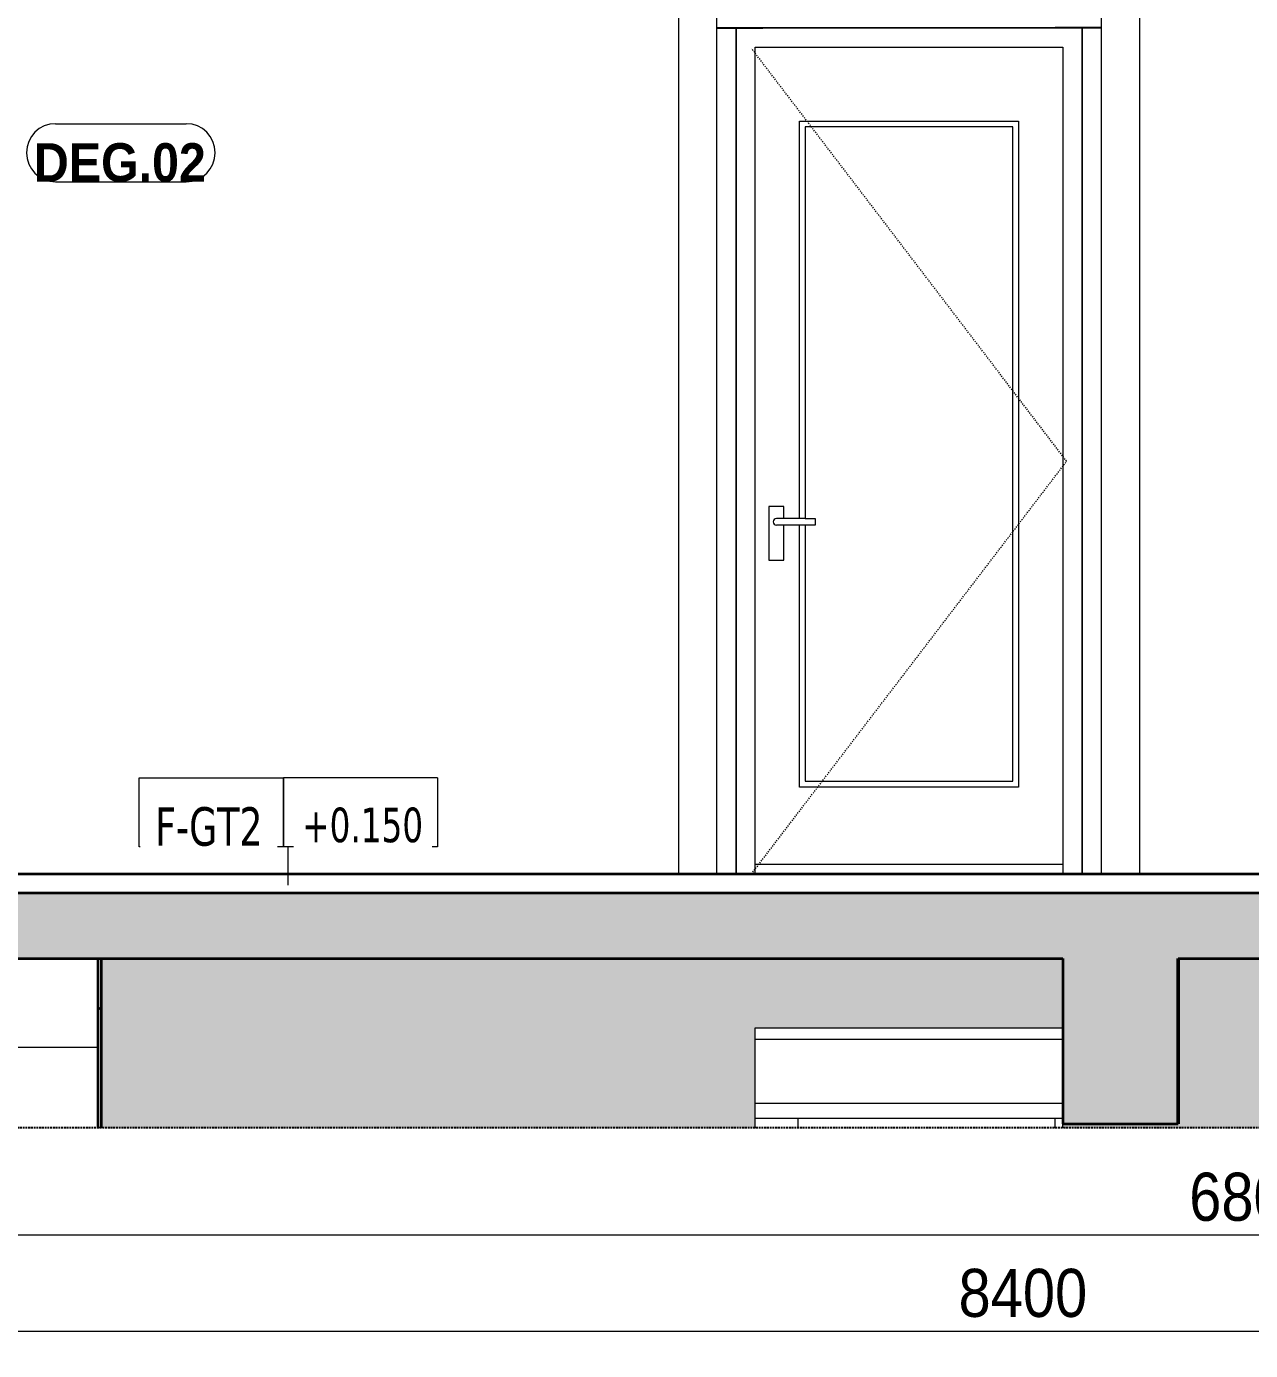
# Model space of a CAD drawing. Header units: millimetres. Extents: x 32270 to 221883, y 3811 to 78637.
# Drawn here: x 47807 to 50991, y 4361 to 7804 of the extents above; entities that cross this region are included whole.
import ezdxf

# ---------------------------------------------------------------- set-up
doc = ezdxf.new("R2010")
doc.units = ezdxf.units.MM
for name, pattern in [('Centre', [31.75, 6.35, -4.7625, 15.875, -4.7625]), ('Dash', [6, 3, -3]), ('Hidden', [7.14375, 4.7625, -2.38125]), ('IMPORT-CENTER _2_', [40.64, 25.4, -5.08, 5.08, -5.08])]:
    doc.linetypes.add(name, pattern=pattern)
for name, color, linetype, lineweight in [('0-4', 90, 'Continuous', 5), ('A-ANNO-DIMS', 211, 'Continuous', 9), ('A-ANNO-DIMS-50', 211, 'Continuous', 9), ('A-CLNG-1', 7, 'Continuous', 35), ('A-CLNG-2', 250, 'Continuous', 18), ('A-CLNG-PATT-1', 250, 'Continuous', 18), ('A-CLNG-PATT-2', 71, 'Continuous', 25), ('A-DETL-GENF', 92, 'Continuous', 18), ('A-DETL-GENF-3', 92, 'Hidden', 25), ('A-DETL-GENF-4', 9, 'Continuous', 18), ('A-DETL-GENF-HDLN-1', 250, 'Dash', 18), ('A-DETL-MEDM', 33, 'Continuous', 35), ('A-DOOR-3', 250, 'Continuous', 18), ('A-DOOR-4', 10, 'Continuous', 25), ('A-DOOR-IDEN', 31, 'Continuous', 9), ('A-FLOR-FNSH-1', 7, 'Continuous', 35), ('A-FLOR-IDEN', 11, 'Continuous', 9), ('A-FLOR-LEVL-2', 51, 'Centre', 9), ('A-WALL-3', 250, 'Continuous', 18), ('G-IMPT', 8, 'Continuous', 18), ('G-IMPT-2', 8, 'IMPORT-CENTER _2_', 18), ('M-EQPM', 50, 'Continuous', 18), ('M-EQPM-1', 50, 'Continuous', 25), ('M-EQPM-2', 250, 'Continuous', 18), ('S-BEAM-1', 250, 'Continuous', 18), ('S-BEAM-2', 90, 'Continuous', 50), ('S-COLS-9', 250, 'Continuous', 18)]:
    doc.layers.add(name, color=color, linetype=linetype, lineweight=lineweight)
doc.styles.add('Arial_B_1', font='arialbd.ttf', dxfattribs={"width": 0.9, "height": 100})
doc.styles.add('Tahoma', font='tahoma.ttf', dxfattribs={"width": 0.8, "height": 100})
doc.styles.add('Tahoma_1', font='tahoma.ttf', dxfattribs={"width": 0.8, "height": 90})
doc.styles.add('UTM Avo', font='', dxfattribs={"width": 0.9, "height": 125})
doc.styles.get('UTM Avo').set_extended_font_data('UTM Avo')
doc.dimstyles.new('1_Dim_chi_tiet_2_5', dxfattribs={"dimscale": 304.8, "dimtxt": 124.912619, "dimasz": 0.19685, "dimexe": 0.164042, "dimexo": 0.0625, "dimgap": 0.016404, "dimtad": 1, "dimdec": 0, "dimrnd": 5, "dimzin": 0, "dimdsep": 46, "dimtxsty": 'UTM Avo', "dimblk1": 'OBLIQUE', "dimblk2": 'OBLIQUE', "dimsah": 1, "dimcen": 0.09, "dimdle": 0.164042, "dimazin": 0, "dimtfac": 1, "dimtdec": 4, "dimtix": 1, "dimtmove": 0, "dimatfit": 3, "dimfxl": 0.328084, "dimfxlon": 1, "dimtvp": 1, "dimtolj": 1, "dimtzin": 0, "dimarcsym": 2})

# ---------------------------------------------------------------- blocks, each defined once
blk = doc.blocks.new('NCV_TKTC_KET CAU_rvt-2-TKCS_CĂN HỘ LOẠI 3A - MẶT CẮT 1')
at = {"layer": 'S-BEAM-1'}
blk.add_line((35052.6, 5150), (35442.4, 5150), dxfattribs=at)
at = {"layer": 'S-BEAM-2'}
blk.add_line((38252.6, 4950), (38252.6, 5380), dxfattribs=at)
blk = doc.blocks.new('DOOR_CW_01 CANH MO-PANEL KINH - DIG_02-800x2200-CỬA NHÔM KÍNH-400864-TKCS_CĂN HỘ LOẠI 3A - MẶT CẮT 1')
at = {"layer": 'A-DOOR-4'}
blk.add_line((38052.564287, 7800), (37932.564287, 7800), dxfattribs=at)
blk = doc.blocks.new('DOOR_CW_01 CANH MO-PANEL KINH - DIW_01-900x2200-CỬA GỖ VÂN LAMINATE-553393-TKCS_CĂN HỘ LOẠI 3A - MẶT CẮT 1')
at = {"layer": 'A-DOOR-4'}
blk.add_line((37052.564287, 7800), (37172.564287, 7800), dxfattribs=at)
blk = doc.blocks.new('DOOR_CW_01 CANH MO-PANEL KINH - DIG_01-900x2200-CỬA NHÔM KÍNH-901215-TKCS_CĂN HỘ LOẠI 3A - MẶT CẮT 1')
at = {"layer": 'A-DETL-GENF-HDLN-1'}
for p, q in [((37962.6, 6673.5), (37142.6, 7747)), ((37142.6, 5600), (37962.6, 6673.5))]:
    blk.add_line(p, q, dxfattribs=at)
at = {"layer": 'A-DOOR-3'}
for p, q in [((38002.6, 7800), (37102.6, 7800)), ((37102.6, 7800), (37102.6, 5600)), ((38002.6, 5600), (38002.6, 7800)), ((37152.6, 5600), (37152.6, 7750)), ((37152.6, 7750), (37952.6, 7750)), ((37952.6, 7750), (37952.6, 5600)), ((37267.6, 6524.5), (37267.6, 7558)), ((37267.6, 7558), (37837.6, 7558)), ((37822.6, 7543), (37282.6, 7543)), ((37282.6, 7543), (37282.6, 6524.5)), ((37822.6, 5841), (37822.6, 7543)), ((37837.6, 7558), (37837.6, 5826)), ((37227.3, 6556), (37187.8, 6556)), ((37187.8, 6556), (37187.8, 6416)), ((37227.3, 6524.5), (37227.3, 6556)), ((37282.6, 6524.5), (37207.6, 6524.5)), ((37282.6, 6507.5), (37207.6, 6507.5)), ((37227.3, 6416), (37227.3, 6507.5)), ((37267.6, 5826), (37267.6, 6507.5)), ((37282.6, 6524.5), (37308.4, 6524.5)), ((37282.6, 6507.5), (37282.6, 5841)), ((37308.4, 6507.5), (37282.6, 6507.5)), ((37308.4, 6524.5), (37308.4, 6507.5)), ((37187.8, 6416), (37227.3, 6416)), ((37837.6, 5826), (37267.6, 5826)), ((37282.6, 5841), (37822.6, 5841)), ((37152.6, 5626), (37952.6, 5626))]:
    blk.add_line(p, q, dxfattribs=at)
for start, end in [(90, 180), (180, 270)]:
    blk.add_arc((37207.6, 6516), 8.5, start, end, dxfattribs=at)
blk = doc.blocks.new('NCV_TKTC_TANG 2_rvt-2-TKCS_CĂN HỘ LOẠI 3A - MẶT CẮT 1')
at = {"layer": 'A-FLOR-FNSH-1'}
blk.add_line((41852.6, 5600), (35052.6, 5600), dxfattribs=at)
at = {"layer": 'A-WALL-3'}
for p, q in [((37052.6, 5600), (37052.6, 8100)), ((38052.6, 8100), (38052.6, 5600)), ((37102.6, 5700), (37102.6, 7800)), ((37102.6, 7800), (38002.6, 7800)), ((38002.6, 7800), (38002.6, 5700)), ((37102.6, 5600), (37102.6, 5700)), ((38002.6, 5700), (38002.6, 5600))]:
    blk.add_line(p, q, dxfattribs=at)
at = {"layer": 'S-COLS-9'}
for p, q in [((36952.6, 8100), (36952.6, 5600)), ((37052.6, 5600), (37052.6, 8100)), ((38052.6, 8100), (38052.6, 5600)), ((38152.6, 5600), (38152.6, 8100))]:
    blk.add_line(p, q, dxfattribs=at)
at = {"layer": 'A-DOOR-3'}
for name in ['DOOR_CW_01 CANH MO-PANEL KINH - DIW_01-900x2200-CỬA GỖ VÂN LAMINATE-553393-TKCS_CĂN HỘ LOẠI 3A - MẶT CẮT 1', 'DOOR_CW_01 CANH MO-PANEL KINH - DIG_01-900x2200-CỬA NHÔM KÍNH-901215-TKCS_CĂN HỘ LOẠI 3A - MẶT CẮT 1', 'DOOR_CW_01 CANH MO-PANEL KINH - DIG_02-800x2200-CỬA NHÔM KÍNH-400864-TKCS_CĂN HỘ LOẠI 3A - MẶT CẮT 1']:
    blk.add_blockref(name, (0, 0), dxfattribs=at)
blk = doc.blocks.new('CL_01-VÁCH DỰNG THẠCH CAO CĂN HỘ LOẠI 1-5A - CL_01-VÁCH DỰNG THẠCH CAO CĂN HỘ LOẠI 1A-5-814590-TKCS_CĂN HỘ LOẠI 3A - MẶT CẮT 1')
at = {"layer": 'A-CLNG-PATT-1'}
h = blk.add_hatch(dxfattribs=at)
h.set_pattern_fill('FP_5', color=256, style=0, pattern_type=2)
h.set_pattern_definition([(0, (37692.33, 15875), (406.4, 101.6), [16.764, -288.036, 16.764, -288.036, -1625.6]), (0, (37692.33, 15875), (406.4, 101.6), [-609.6, 16.764, -592.836, 16.764, -288.036, -711.2]), (0, (37692.33, 15875), (406.4, 101.6), [-1524, 16.764, -186.436, 16.764, -491.236]), (120, (37844.73, 15925.8), (-291.1882, 301.1527), [16.764, -288.036, 16.764, -288.036, -1625.6]), (120, (37844.73, 15925.8), (-291.1882, 301.1527), [-609.6, 16.764, -592.836, 16.764, -288.036, -711.2]), (120, (37844.73, 15925.8), (-291.1882, 301.1527), [-1524, 16.764, -186.436, 16.764, -491.236]), (240, (37895.53, 16129), (-115.2118, -402.7527), [16.764, -288.036, 16.764, -288.036, -1625.6]), (240, (37895.53, 16129), (-115.2118, -402.7527), [-609.6, 16.764, -592.836, 16.764, -288.036, -711.2]), (240, (37895.53, 16129), (-115.2118, -402.7527), [-1524, 16.764, -186.436, 16.764, -491.236])])
h.paths.add_polyline_path([(35452.4, 4940), (35452.4, 5380), (35442.4, 5380), (35442.4, 4940), (35445.4, 4940)])
h.paths.add_polyline_path([(41052.6, 4940), (41062.6, 4940), (41062.6, 5380), (41052.6, 5380)])
at = {"layer": 'A-CLNG-PATT-2'}
h = blk.add_hatch(dxfattribs=at)
h.set_pattern_fill('FP_6', color=256, style=0, pattern_type=2)
h.set_pattern_definition([(0, (37692.334, 15875), (203.2, 50.8), [16.764, -135.636, 16.764, -135.636, -812.8]), (0, (37692.334, 15875), (203.2, 50.8), [-304.8, 16.764, -288.036, 16.764, -135.636, -355.6]), (0, (37692.334, 15875), (203.2, 50.8), [-762, 16.764, -84.836, 16.764, -237.236]), (120, (37768.534, 15900.4), (-145.5941, 150.57636), [16.764, -135.636, 16.764, -135.636, -812.8]), (120, (37768.534, 15900.4), (-145.5941, 150.57636), [-304.8, 16.764, -288.036, 16.764, -135.636, -355.6]), (120, (37768.534, 15900.4), (-145.5941, 150.57636), [-762, 16.764, -84.836, 16.764, -237.236]), (240, (37793.934, 16002), (-57.6059, -201.37636), [16.764, -135.636, 16.764, -135.636, -812.8]), (240, (37793.934, 16002), (-57.6059, -201.37636), [-304.8, 16.764, -288.036, 16.764, -135.636, -355.6]), (240, (37793.934, 16002), (-57.6059, -201.37636), [-762, 16.764, -84.836, 16.764, -237.236])])
h.paths.add_polyline_path([(35452.4, 4940), (37152.2, 4940), (37152.2, 5200), (37952.2, 5200), (37952.6, 4940), (41052.6, 4940), (41052.6, 5380), (38252.6, 5380), (38252.6, 4950), (37952.6, 4950), (37952.2, 5380), (35452.4, 5380), (35452.4, 5276.3)])
at = {"layer": 'A-CLNG-1'}
for p, q in [((35442.4, 5380), (35442.4, 4940)), ((35452.4, 4940), (35452.4, 5380)), ((41052.6, 5380), (41052.6, 4940)), ((41062.6, 4940), (41062.6, 5380))]:
    blk.add_line(p, q, dxfattribs=at)
blk = doc.blocks.new('Air_Conditioner_on_wall_20381 - Air_Conditioner_on_wall_20381-V9-TKCS_CĂN HỘ LOẠI 3A - MẶT CẮT 1')
at = {"layer": 'M-EQPM-2'}
for p, q in [((37152.2, 5170), (37152.2, 5200)), ((37152.2, 5200), (37952.2, 5200)), ((37952.2, 5200), (37952.2, 5170)), ((37152.2, 5004.1), (37152.2, 5170)), ((37952.2, 5170), (37152.2, 5170)), ((37952.2, 5170), (37952.2, 5004.1)), ((37152.2, 4964.8), (37152.2, 5004.1)), ((37152.2, 5004.1), (37952.2, 5004.1)), ((37952.2, 5004.1), (37952.2, 4964.8)), ((37152.2, 4940), (37152.2, 4964.8)), ((37152.2, 4964.8), (37264.2, 4964.8)), ((37264.2, 4964.8), (37932.2, 4964.8)), ((37264.2, 4940), (37264.2, 4964.8)), ((37932.2, 4964.8), (37952.2, 4964.8)), ((37932.2, 4964.8), (37932.2, 4940)), ((37952.2, 4964.8), (37952.2, 4940))]:
    blk.add_line(p, q, dxfattribs=at)
blk = doc.blocks.new('NCV_TKTC_TANG 1_rvt-2-TKCS_CĂN HỘ LOẠI 3A - MẶT CẮT 1')
at = {"layer": 'A-CLNG-2'}
blk.add_blockref('CL_01-VÁCH DỰNG THẠCH CAO CĂN HỘ LOẠI 1-5A - CL_01-VÁCH DỰNG THẠCH CAO CĂN HỘ LOẠI 1A-5-814590-TKCS_CĂN HỘ LOẠI 3A - MẶT CẮT 1', (0, 0), dxfattribs=at)
at = {"layer": 'M-EQPM-2'}
blk.add_blockref('Air_Conditioner_on_wall_20381 - Air_Conditioner_on_wall_20381-V9-TKCS_CĂN HỘ LOẠI 3A - MẶT CẮT 1', (0, 0), dxfattribs=at)
blk = doc.blocks.new('TKTC_XREF_251221_MB TANG 2-7 - TKTC_XREF_260130_MB TANG 2-5_dwg_$cc-4746798-TKCS_CĂN HỘ LOẠI 3A - MẶT CẮT 1')
at = {"layer": 'G-IMPT-2'}
for p, q in [((37553.2, 5600), (37432.1, 5600)), ((37493, 5600), (37492.2, 5600))]:
    blk.add_line(p, q, dxfattribs=at)
at = {"layer": 'M-EQPM'}
for p, q in [((37537.6, 5600), (37447.6, 5600)), ((37447.6, 5600), (37492.6, 5600)), ((37492.3, 5600), (37492.3, 5600)), ((37492.6, 5600), (37537.6, 5600))]:
    blk.add_line(p, q, dxfattribs=at)
blk = doc.blocks.new('TKTC_XREF_251221_MB TANG 2-7 - TKTC_XREF_260130_MB TANG 2-5_dwg_CUM U_DN100-V13-TKCS_CĂN HỘ LOẠI 3A - MẶT CẮT 1')
at = {"layer": 'G-IMPT'}
for p, q in [((37438.5, 5600), (37437, 5600)), ((37437, 5600), (37449.1, 5600)), ((37438.5, 5600), (37440.8, 5600)), ((37447.6, 5600), (37438.5, 5600)), ((37439.6, 5600), (37446.5, 5600)), ((37548.8, 5600), (37439.9, 5600)), ((37440.8, 5600), (37445.3, 5600)), ((37441, 5600), (37441.8, 5600)), ((37441, 5600), (37445.1, 5600)), ((37441.8, 5600), (37444.3, 5600)), ((37441.8, 5600), (37444.3, 5600)), ((37441.8, 5600), (37444.3, 5600)), ((37444.3, 5600), (37445.1, 5600)), ((37445.3, 5600), (37447.6, 5600)), ((37542.5, 5600), (37446.2, 5600)), ((37446.2, 5600), (37449.4, 5600)), ((37449.1, 5600), (37447.6, 5600)), ((37539.4, 5600), (37449.4, 5600)), ((37542.5, 5600), (37539.4, 5600)), ((37541.1, 5600), (37539.6, 5600)), ((37539.6, 5600), (37551.7, 5600)), ((37541.1, 5600), (37543.4, 5600)), ((37550.2, 5600), (37541.1, 5600)), ((37542.3, 5600), (37549.1, 5600)), ((37543.4, 5600), (37547.9, 5600)), ((37543.7, 5600), (37544.4, 5600)), ((37543.7, 5600), (37547.7, 5600)), ((37544.4, 5600), (37546.9, 5600)), ((37544.4, 5600), (37546.9, 5600)), ((37544.4, 5600), (37546.9, 5600)), ((37546.9, 5600), (37547.7, 5600)), ((37547.9, 5600), (37550.2, 5600)), ((37551.7, 5600), (37550.2, 5600))]:
    blk.add_line(p, q, dxfattribs=at)
blk = doc.blocks.new('TKTC_XREF_251221_MB TANG 2-7 - TKTC_XREF_260130_MB TANG 2-5_dwg_THU NUOC - THU NUOC-444531-TKCS_MB TẦNG 1-4746810-TKCS_CĂN HỘ LOẠI 3A - MẶT CẮT 1')
at = {"layer": 'G-IMPT'}
for p, q in [((36628.7, 5600), (36478.7, 5600)), ((36478.7, 5600), (36628.7, 5600)), ((36603.7, 5600), (36503.7, 5600)), ((36503.7, 5600), (36603.7, 5600)), ((36598.7, 5600), (36508.7, 5600)), ((36508.7, 5600), (36598.7, 5600)), ((36508.7, 5600), (36598.7, 5600)), ((36598.7, 5600), (36508.7, 5600)), ((36521.6, 5600), (36521.6, 5600)), ((36521.6, 5600), (36521.6, 5600)), ((36521.6, 5600), (36521.6, 5600)), ((36521.6, 5600), (36545.7, 5600)), ((36545.7, 5600), (36521.6, 5600)), ((36585.8, 5600), (36521.6, 5600)), ((36521.6, 5600), (36585.8, 5600)), ((36585.8, 5600), (36521.6, 5600)), ((36521.6, 5600), (36585.8, 5600)), ((36533.9, 5600), (36533.9, 5600)), ((36533.9, 5600), (36533.9, 5600)), ((36573.4, 5600), (36533.9, 5600)), ((36533.9, 5600), (36573.4, 5600)), ((36573.4, 5600), (36533.9, 5600)), ((36533.9, 5600), (36573.4, 5600)), ((36543.9, 5600), (36543.9, 5600)), ((36543.9, 5600), (36543.9, 5600)), ((36563.5, 5600), (36543.9, 5600)), ((36543.9, 5600), (36563.5, 5600)), ((36563.5, 5600), (36543.9, 5600)), ((36543.9, 5600), (36563.5, 5600)), ((36585.8, 5600), (36561.7, 5600)), ((36561.7, 5600), (36585.8, 5600)), ((36563.5, 5600), (36563.5, 5600)), ((36563.5, 5600), (36563.5, 5600)), ((36573.4, 5600), (36573.4, 5600)), ((36573.4, 5600), (36573.4, 5600)), ((36585.8, 5600), (36585.8, 5600)), ((36585.8, 5600), (36585.8, 5600)), ((36585.8, 5600), (36585.8, 5600))]:
    blk.add_line(p, q, dxfattribs=at)
blk = doc.blocks.new('TKTC_XREF_251221_MB TANG 2-7 - TKTC_XREF_260130_MB TANG 2-5_dwg_$cc-V14-TKCS_CĂN HỘ LOẠI 3A - MẶT CẮT 1')
at = {"layer": 'G-IMPT-2'}
for p, q in [((37554.2, 5600), (37433.1, 5600)), ((37494.1, 5600), (37493.3, 5600))]:
    blk.add_line(p, q, dxfattribs=at)
at = {"layer": 'M-EQPM'}
for p, q in [((37538.7, 5600), (37448.7, 5600)), ((37448.7, 5600), (37493.7, 5600)), ((37493.4, 5600), (37493.4, 5600)), ((37493.7, 5600), (37538.7, 5600))]:
    blk.add_line(p, q, dxfattribs=at)
blk = doc.blocks.new('TKTC_XREF_251221_MB TANG 2-7 - TKTC_XREF_260130_MB TANG 2-5_dwg_CUM U_DN100-V15-TKCS_CĂN HỘ LOẠI 3A - MẶT CẮT 1')
at = {"layer": 'G-IMPT'}
for p, q in [((37439.6, 5600), (37438.1, 5600)), ((37438.1, 5600), (37450.2, 5600)), ((37439.6, 5600), (37441.9, 5600)), ((37448.7, 5600), (37439.6, 5600)), ((37440.7, 5600), (37447.5, 5600)), ((37549.9, 5600), (37441, 5600)), ((37441.9, 5600), (37446.4, 5600)), ((37442.1, 5600), (37442.9, 5600)), ((37442.1, 5600), (37446.2, 5600)), ((37442.9, 5600), (37445.4, 5600)), ((37442.9, 5600), (37445.4, 5600)), ((37442.9, 5600), (37445.4, 5600)), ((37445.4, 5600), (37446.2, 5600)), ((37446.4, 5600), (37448.7, 5600)), ((37543.6, 5600), (37447.3, 5600)), ((37447.3, 5600), (37450.5, 5600)), ((37450.2, 5600), (37448.7, 5600)), ((37540.5, 5600), (37450.5, 5600)), ((37543.6, 5600), (37540.5, 5600)), ((37542.2, 5600), (37540.7, 5600)), ((37540.7, 5600), (37552.8, 5600)), ((37542.2, 5600), (37544.5, 5600)), ((37551.3, 5600), (37542.2, 5600)), ((37543.4, 5600), (37550.2, 5600)), ((37544.5, 5600), (37549, 5600)), ((37544.7, 5600), (37545.5, 5600)), ((37544.7, 5600), (37548.8, 5600)), ((37545.5, 5600), (37548, 5600)), ((37545.5, 5600), (37548, 5600)), ((37545.5, 5600), (37548, 5600)), ((37548, 5600), (37548.8, 5600)), ((37549, 5600), (37551.3, 5600)), ((37552.8, 5600), (37551.3, 5600))]:
    blk.add_line(p, q, dxfattribs=at)
blk = doc.blocks.new('TKTC_XREF_251221_MB TANG 2-7 - TKTC_XREF_260130_MB TANG 2-5_dwg_THU NUOC - THU NUOC-444531-TKCS_MB TẦNG 1-4746804-TKCS_CĂN HỘ LOẠI 3A - MẶT CẮT 1')
at = {"layer": 'G-IMPT'}
for p, q in [((34278.6, 5600), (34128.6, 5600)), ((34128.6, 5600), (34278.6, 5600)), ((34253.6, 5600), (34153.6, 5600)), ((34153.6, 5600), (34253.6, 5600)), ((34248.6, 5600), (34158.6, 5600)), ((34158.6, 5600), (34248.6, 5600)), ((34158.6, 5600), (34248.6, 5600)), ((34248.6, 5600), (34158.6, 5600)), ((34171.5, 5600), (34171.5, 5600)), ((34171.5, 5600), (34171.5, 5600)), ((34171.5, 5600), (34171.5, 5600)), ((34171.5, 5600), (34195.6, 5600)), ((34195.6, 5600), (34171.5, 5600)), ((34235.7, 5600), (34171.5, 5600)), ((34171.5, 5600), (34235.7, 5600)), ((34235.7, 5600), (34171.5, 5600)), ((34171.5, 5600), (34235.7, 5600)), ((34183.8, 5600), (34183.8, 5600)), ((34183.8, 5600), (34183.8, 5600)), ((34223.3, 5600), (34183.8, 5600)), ((34183.8, 5600), (34223.3, 5600)), ((34223.3, 5600), (34183.8, 5600)), ((34183.8, 5600), (34223.3, 5600)), ((34193.8, 5600), (34193.8, 5600)), ((34193.8, 5600), (34193.8, 5600)), ((34213.4, 5600), (34193.8, 5600)), ((34193.8, 5600), (34213.4, 5600)), ((34213.4, 5600), (34193.8, 5600)), ((34193.8, 5600), (34213.4, 5600)), ((34235.7, 5600), (34211.6, 5600)), ((34211.6, 5600), (34235.7, 5600)), ((34213.4, 5600), (34213.4, 5600)), ((34213.4, 5600), (34213.4, 5600)), ((34223.3, 5600), (34223.3, 5600)), ((34223.3, 5600), (34223.3, 5600)), ((34235.7, 5600), (34235.7, 5600)), ((34235.7, 5600), (34235.7, 5600)), ((34235.7, 5600), (34235.7, 5600))]:
    blk.add_line(p, q, dxfattribs=at)
blk = doc.blocks.new('TKTC_XREF_251221_MB TANG 2-7 - TKTC_XREF_260130_MB TANG 2-5_dwg_CUM U_DN100-V16-TKCS_CĂN HỘ LOẠI 3A - MẶT CẮT 1')
at = {"layer": 'G-IMPT'}
for p, q in [((37834.5, 5600), (37836.8, 5600)), ((37835.6, 5600), (37842.5, 5600)), ((37835.9, 5600), (37836.3, 5600)), ((37945.2, 5600), (37836.3, 5600)), ((37836.8, 5600), (37841.3, 5600)), ((37836.8, 5600), (37836.8, 5600)), ((37837, 5600), (37837.8, 5600)), ((37837.8, 5600), (37840.3, 5600)), ((37837.8, 5600), (37840.3, 5600)), ((37837.8, 5600), (37840.3, 5600)), ((37840.3, 5600), (37841.1, 5600)), ((37841.3, 5600), (37843.6, 5600)), ((37841.4, 5600), (37841.3, 5600)), ((37938.9, 5600), (37842.6, 5600)), ((37935.7, 5600), (37845.7, 5600)), ((37937.1, 5600), (37939.4, 5600)), ((37938.3, 5600), (37945.1, 5600)), ((37939.4, 5600), (37944, 5600)), ((37939.4, 5600), (37939.4, 5600)), ((37939.6, 5600), (37940.4, 5600)), ((37940.4, 5600), (37942.9, 5600)), ((37940.4, 5600), (37942.9, 5600)), ((37940.4, 5600), (37942.9, 5600)), ((37942.9, 5600), (37943.7, 5600)), ((37944, 5600), (37946.2, 5600)), ((37944, 5600), (37944, 5600)), ((37944.9, 5600), (37945.2, 5600))]:
    blk.add_line(p, q, dxfattribs=at)
at = {"layer": 'G-IMPT', "flags": 128}
for points in [[(37834.5, 5600), (37833, 5600), (37833, 5600), (37845.2, 5600), (37845.2, 5600), (37843.6, 5600)], [(37843.6, 5600), (37843.6, 5600), (37834.5, 5600), (37834.5, 5600)], [(37837, 5600), (37837, 5600), (37841.1, 5600), (37841.1, 5600)], [(37842.3, 5600), (37842.6, 5600), (37845.7, 5600)], [(37938.6, 5600), (37938.9, 5600), (37935.7, 5600)], [(37937.2, 5600), (37935.7, 5600), (37935.7, 5600), (37947.8, 5600), (37947.8, 5600), (37946.3, 5600)], [(37946.2, 5600), (37946.3, 5600), (37937.2, 5600), (37937.1, 5600)], [(37939.7, 5600), (37939.6, 5600), (37943.7, 5600), (37943.7, 5600)]]:
    blk.add_lwpolyline(points, dxfattribs=at)
blk = doc.blocks.new('TKTC_XREF_251221_MB TANG 2-7 - TKTC_XREF_251221_MB TANG 2-7-2039446-TKCS_CĂN HỘ LOẠI 3A - MẶT CẮT 1')
at = {"layer": 'M-EQPM'}
for p, q in [((37553.6, 5600), (37434, 5600)), ((37434, 5600), (37553.6, 5600)), ((37435, 5600), (37554.6, 5600)), ((37554.6, 5600), (37435, 5600)), ((37435, 5600), (37554.6, 5600)), ((37436.1, 5600), (37555.7, 5600)), ((37552.6, 5600), (37436.8, 5600)), ((37436.8, 5600), (37552.6, 5600)), ((37552.6, 5600), (37436.8, 5600)), ((37436.8, 5600), (37552.6, 5600)), ((37554.6, 5600), (37436.8, 5600)), ((37553.6, 5600), (37437.8, 5600)), ((37437.8, 5600), (37553.6, 5600)), ((37553.6, 5600), (37437.8, 5600)), ((37437.8, 5600), (37553.6, 5600)), ((37555.7, 5600), (37437.8, 5600)), ((37952.6, 5600), (37832.9, 5600)), ((37832.9, 5600), (37833.2, 5600)), ((37953.3, 5600), (37832.9, 5600)), ((37832.9, 5600), (37953.3, 5600)), ((37833.2, 5600), (37953, 5600)), ((37953, 5600), (37952.6, 5600))]:
    blk.add_line(p, q, dxfattribs=at)
at = {"layer": 'M-EQPM-1'}
blk.add_line((33852.6, 5600), (42767, 5600), dxfattribs=at)
for name, p in [('TKTC_XREF_251221_MB TANG 2-7 - TKTC_XREF_260130_MB TANG 2-5_dwg_THU NUOC - THU NUOC-444531-TKCS_MB TẦNG 1-4746804-TKCS_CĂN HỘ LOẠI 3A - MẶT CẮT 1', (2349.1, 0)), ('TKTC_XREF_251221_MB TANG 2-7 - TKTC_XREF_260130_MB TANG 2-5_dwg_THU NUOC - THU NUOC-444531-TKCS_MB TẦNG 1-4746810-TKCS_CĂN HỘ LOẠI 3A - MẶT CẮT 1', (0, 0)), ('TKTC_XREF_251221_MB TANG 2-7 - TKTC_XREF_260130_MB TANG 2-5_dwg_THU NUOC - THU NUOC-444531-TKCS_MB TẦNG 1-4746810-TKCS_CĂN HỘ LOẠI 3A - MẶT CẮT 1', (0, 0)), ('TKTC_XREF_251221_MB TANG 2-7 - TKTC_XREF_260130_MB TANG 2-5_dwg_THU NUOC - THU NUOC-444531-TKCS_MB TẦNG 1-4746810-TKCS_CĂN HỘ LOẠI 3A - MẶT CẮT 1', (0, 0)), ('TKTC_XREF_251221_MB TANG 2-7 - TKTC_XREF_260130_MB TANG 2-5_dwg_THU NUOC - THU NUOC-444531-TKCS_MB TẦNG 1-4746804-TKCS_CĂN HỘ LOẠI 3A - MẶT CẮT 1', (2350.1, 0)), ('TKTC_XREF_251221_MB TANG 2-7 - TKTC_XREF_260130_MB TANG 2-5_dwg_$cc-4746798-TKCS_CĂN HỘ LOẠI 3A - MẶT CẮT 1', (-1, 0)), ('TKTC_XREF_251221_MB TANG 2-7 - TKTC_XREF_260130_MB TANG 2-5_dwg_$cc-4746798-TKCS_CĂN HỘ LOẠI 3A - MẶT CẮT 1', (0, 0)), ('TKTC_XREF_251221_MB TANG 2-7 - TKTC_XREF_260130_MB TANG 2-5_dwg_$cc-4746798-TKCS_CĂN HỘ LOẠI 3A - MẶT CẮT 1', (0, 0)), ('TKTC_XREF_251221_MB TANG 2-7 - TKTC_XREF_260130_MB TANG 2-5_dwg_$cc-V14-TKCS_CĂN HỘ LOẠI 3A - MẶT CẮT 1', (0, 0)), ('TKTC_XREF_251221_MB TANG 2-7 - TKTC_XREF_260130_MB TANG 2-5_dwg_CUM U_DN100-V13-TKCS_CĂN HỘ LOẠI 3A - MẶT CẮT 1', (-1, 0)), ('TKTC_XREF_251221_MB TANG 2-7 - TKTC_XREF_260130_MB TANG 2-5_dwg_CUM U_DN100-V13-TKCS_CĂN HỘ LOẠI 3A - MẶT CẮT 1', (0, 0)), ('TKTC_XREF_251221_MB TANG 2-7 - TKTC_XREF_260130_MB TANG 2-5_dwg_CUM U_DN100-V13-TKCS_CĂN HỘ LOẠI 3A - MẶT CẮT 1', (0, 0)), ('TKTC_XREF_251221_MB TANG 2-7 - TKTC_XREF_260130_MB TANG 2-5_dwg_CUM U_DN100-V15-TKCS_CĂN HỘ LOẠI 3A - MẶT CẮT 1', (0, 0)), ('TKTC_XREF_251221_MB TANG 2-7 - TKTC_XREF_260130_MB TANG 2-5_dwg_$cc-V14-TKCS_CĂN HỘ LOẠI 3A - MẶT CẮT 1', (397.1, 0)), ('TKTC_XREF_251221_MB TANG 2-7 - TKTC_XREF_260130_MB TANG 2-5_dwg_CUM U_DN100-V16-TKCS_CĂN HỘ LOẠI 3A - MẶT CẮT 1', (0, 0))]:
    blk.add_blockref(name, p)
blk = doc.blocks.new('BORDER VIEW - BORDER VIEW-3699927-TKCS_CĂN HỘ LOẠI 3A - MẶT CẮT 1')
at = {"layer": 'A-DETL-GENF-3'}
blk.add_line((42617, 4940), (33422.6, 4940), dxfattribs=at)
blk = doc.blocks.new('STN_Door Tag - STN_Door Tag-1788670-TKCS_CĂN HỘ LOẠI 3A - MẶT CẮT 1')
at = {"layer": 'A-DOOR-IDEN'}
for p, q in [((35332.4, 7551.1), (35672.4, 7551.1)), ((35332.4, 7400.2), (35672.4, 7400.2))]:
    blk.add_line(p, q, dxfattribs=at)
for centre, start, end in [((35332.4, 7475.6), 90, 270), ((35672.4, 7475.6), 270, 90)]:
    blk.add_arc(centre, 75.5, start, end, dxfattribs=at)
blk = doc.blocks.new('DIMBLOCK58-TKCS_CĂN HỘ LOẠI 3A - MẶT CẮT 1')
at = {"layer": 'A-ANNO-DIMS-50'}
for p, q in [((47602.6, 4760.9), (47602.6, 4610.9)), ((47602.6, 4660.9), (47602.6, 4760.9)), ((54402.7, 4760.9), (54402.7, 4610.9)), ((54402.7, 4660.9), (54402.7, 4760.9)), ((54402.7, 4660.9), (47602.6, 4660.9))]:
    blk.add_line(p, q, dxfattribs=at)
at = {"layer": 'A-ANNO-DIMS-50', "lineweight": 25}
for p, q in [((47602.6, 4660.9), (47632.6, 4690.9)), ((54402.7, 4660.9), (54432.7, 4690.9)), ((47602.6, 4660.9), (47572.6, 4630.9)), ((54402.7, 4660.9), (54372.7, 4630.9))]:
    blk.add_line(p, q, dxfattribs=at)
at = {"layer": 'A-ANNO-DIMS-50', "color": 0, "insert": (50831.5, 4823.3), "char_height": 125, "width": 410.824, "attachment_point": 1, "line_spacing_factor": 1.110334, "style": 'UTM Avo'}
blk.add_mtext('6800', dxfattribs=at)
blk = doc.blocks.new('_Oblique')
at = {"color": 0, "linetype": 'ByBlock', "lineweight": -2}
blk.add_line((-0.5, -0.5), (0.5, 0.5), dxfattribs=at)
blk = doc.blocks.new('DIMBLOCK61-TKCS_CĂN HỘ LOẠI 3A - MẶT CẮT 1')
at = {"layer": 'A-ANNO-DIMS-50'}
for p, q in [((46202.6, 4510.9), (46202.6, 4360.9)), ((46202.6, 4410.9), (46202.6, 4510.9)), ((54602.7, 4510.9), (54602.7, 4360.9)), ((54602.7, 4410.9), (54602.7, 4510.9)), ((46152.6, 4410.9), (54652.7, 4410.9))]:
    blk.add_line(p, q, dxfattribs=at)
at = {"layer": 'A-ANNO-DIMS-50', "lineweight": 25}
for p, q in [((46202.6, 4410.9), (46172.6, 4380.9)), ((46202.6, 4410.9), (46232.6, 4440.9)), ((54602.7, 4410.9), (54572.7, 4380.9)), ((54602.7, 4410.9), (54632.7, 4440.9))]:
    blk.add_line(p, q, dxfattribs=at)
at = {"layer": 'A-ANNO-DIMS-50', "color": 0, "insert": (50231.5, 4573.3), "char_height": 125, "width": 410.824, "attachment_point": 1, "line_spacing_factor": 1.110334, "style": 'UTM Avo'}
blk.add_mtext('8400', dxfattribs=at)
blk = doc.blocks.new('TAG SAN - TTG - TAG FFL-4075299-TKCS_CĂN HỘ LOẠI 3A - MẶT CẮT 1')
at = {"layer": 'A-FLOR-IDEN'}
for p, q in [((35549.7, 5671.1), (35549.7, 5849.9)), ((35549.7, 5849.9), (35925.7, 5849.9)), ((35925.7, 5849.9), (35925.7, 5671.1)), ((36325.7, 5849.9), (35925.7, 5849.9)), ((35925.7, 5671.1), (35925.7, 5849.9)), ((36325.7, 5849.9), (36325.7, 5671.1)), ((35925.7, 5671.1), (35549.7, 5671.1)), ((36325.7, 5671.1), (35925.7, 5671.1))]:
    blk.add_line(p, q, dxfattribs=at)

msp = doc.modelspace()

# ---------------------------------------------------------------- hatches: boundary and pattern name
at = {"layer": 'A-DETL-GENF-4'}
h = msp.add_hatch(dxfattribs=at)
h.set_pattern_fill('FP_3', color=256, style=0, pattern_type=2)
h.set_pattern_definition([(50, (50242.38, 15875), (364.368, -31.878), [38.1, -419.1]), (355, (50242.4, 15875), (-70.486, 382.113), [30.48, -335.28]), (100.451, (50272.75, 15872.34), (293.885, 350.233), [32.38, -356.18]), (46.184, (50242.4, 15976.6), (542.158, -84.086), [57.15, -628.65]), (96.636, (50287.56, 15969.6), (474.805, 494.855), [48.57, -534.27]), (351.184, (50242.4, 15976.6), (474.81, 494.85), [45.72, -502.92]), (21, (50293.18, 15951.2), (303.2285, -204.5305), [38.1, -419.1]), (326, (50293.2, 15951.2), (123.604, 368.376), [30.48, -335.28]), (71.451, (50318.45, 15934.16), (426.834, 163.843), [32.38, -356.18]), (37.5, (50242.38, 15875), (6.1766, 169.1102), [3.353, -327.863, 3.353, -337.007, -336.55]), (37.5, (50242.38, 15875), (6.1766, 169.1102), [-671.576, 3.353, -333.197]), (7.5, (50242.38, 15875), (133.639, 200.3615), [3.353, -190.703, 3.353, -320.243, -128.27]), (7.5, (50242.38, 15875), (133.639, 200.3615), [-517.652, 3.353, -124.917]), (327.5, (50129.1, 15875), (271.1818, -11.4584), [3.353, -123.647, 3.353, -392.887, -525.78]), (327.5, (50129.1, 15875), (271.1818, -11.4584), [-523.24, 3.353, -522.427]), (317.5, (50078.3, 15875), (296.2585, 50.853), [3.353, -161.747, 3.353, -259.791, -373.38]), (317.5, (50078.3, 15875), (296.2585, 50.853), [-428.244, 3.353, -370.027]), (45, (50242.38, 15875), (-125.7236, 125.7236), []), (45, (50242.38, 16065.5), (-125.7236, 125.7236), [])])
h.paths.add_polyline_path([(50802.6, 4950), (50802.6, 5380), (54402.7, 5380), (54402.7, 5100), (54602.7, 5100), (54602.7, 5360), (55317, 5360), (55317, 5530), (54602.7, 5530), (54602.7, 5550), (46402.6, 5550), (46402.6, 5700), (46202.6, 5700), (46202.6, 4950), (46502.6, 4950), (46502.6, 5380), (50502.7, 5380), (50502.7, 4950), (50568.2, 4950)])
h.paths.add_polyline_path([(54583.7, 7800), (54602.7, 7800), (54602.7, 7900), (54402.7, 7900), (54402.7, 7800), (54416.4, 7800)])
h.paths.add_polyline_path([(47602.6, 8000), (47602.6, 8100), (47402.6, 8100), (47402.6, 8000)])
h.paths.add_polyline_path([(50502.7, 8350), (50802.6, 8350), (50802.6, 8785), (54402.7, 8785), (54402.7, 8500), (54602.7, 8500), (54602.7, 8760), (55317, 8760), (55317, 8930), (54602.7, 8930), (54602.7, 8950), (46402.6, 8950), (46402.6, 9100), (46202.6, 9100), (46202.6, 8350), (46502.6, 8350), (46502.6, 8780), (50502.7, 8780), (50502.7, 8432.2)])

# ---------------------------------------------------------------- linework, layer by layer
at = {"layer": 'A-DETL-MEDM'}
for p, q in [((54602.7, 5550), (46402.6, 5550)), ((46502.6, 5380), (50502.7, 5380)), ((50502.7, 5380), (50502.7, 4950)), ((50802.6, 4950), (50802.6, 5380)), ((50802.6, 5380), (54402.7, 5380)), ((50502.7, 4950), (50802.6, 4950))]:
    msp.add_line(p, q, dxfattribs=at)
at = {"layer": 'A-FLOR-IDEN'}
msp.add_line((48487.7, 5571.4), (48487.7, 5671.1), dxfattribs=at)
at = {"layer": 'A-FLOR-LEVL-2'}
msp.add_line((45253.7, 5600), (56128.4, 5600), dxfattribs=at)

# ---------------------------------------------------------------- block references
at = {"layer": '0-4'}
for name in ['NCV_TKTC_TANG 2_rvt-2-TKCS_CĂN HỘ LOẠI 3A - MẶT CẮT 1', 'NCV_TKTC_KET CAU_rvt-2-TKCS_CĂN HỘ LOẠI 3A - MẶT CẮT 1', 'NCV_TKTC_TANG 1_rvt-2-TKCS_CĂN HỘ LOẠI 3A - MẶT CẮT 1']:
    msp.add_blockref(name, (12550.1, 0), dxfattribs=at)
at = {"layer": 'A-DETL-GENF'}
msp.add_blockref('BORDER VIEW - BORDER VIEW-3699927-TKCS_CĂN HỘ LOẠI 3A - MẶT CẮT 1', (12550.1, 0), dxfattribs=at)
at = {"layer": 'A-DOOR-IDEN'}
msp.add_blockref('STN_Door Tag - STN_Door Tag-1788670-TKCS_CĂN HỘ LOẠI 3A - MẶT CẮT 1', (12550.1, 0), dxfattribs=at)
at = {"layer": 'A-FLOR-IDEN'}
msp.add_blockref('TAG SAN - TTG - TAG FFL-4075299-TKCS_CĂN HỘ LOẠI 3A - MẶT CẮT 1', (12550.1, 0), dxfattribs=at)
at = {"layer": 'M-EQPM'}
msp.add_blockref('TKTC_XREF_251221_MB TANG 2-7 - TKTC_XREF_251221_MB TANG 2-7-2039446-TKCS_CĂN HỘ LOẠI 3A - MẶT CẮT 1', (12550.1, 0), dxfattribs=at)

# ---------------------------------------------------------------- texts
at = {"layer": 'A-DOOR-IDEN', "insert": (48049.9, 7449.7), "char_height": 100, "width": 458.55, "attachment_point": 5, "line_spacing_factor": 0.936439, "style": 'Arial_B_1'}
msp.add_mtext('\\pt2.25,4.5,6.75,9,11.25,13.5,15.75,18,20.25,22.5,24.75,27,29.25,31.5,33.75,36,38.25,40.5,42.75,45,47.25,49.5,51.75,54,56.25,58.5,60.75,63,65.25,67.5,69.75,72;DEG.02', dxfattribs=at)

# ---------------------------------------------------------------- dimensions: what is measured, and where the dimension line sits
at = {"layer": 'A-ANNO-DIMS'}
for base, p1, p2, override, picture, middle in [((47602.6, 4660.9), (54402.7, 4760.9), (47602.6, 4760.9), {"dimpost": '<>', "dimfxl": 6800.071331}, 'DIMBLOCK58-TKCS_CĂN HỘ LOẠI 3A - MẶT CẮT 1', (51002.7, 4730.6)), ((54602.7, 4410.9), (46202.6, 4510.9), (54602.7, 4510.9), {"dimpost": '<>', "dimfxl": 8400.071331}, 'DIMBLOCK61-TKCS_CĂN HỘ LOẠI 3A - MẶT CẮT 1', (50402.7, 4480.6))]:
    dim = msp.add_linear_dim(base=base, p1=p1, p2=p2, dimstyle='1_Dim_chi_tiet_2_5', override=override, dxfattribs=at)
    dim.commit()
    dim.dimension.update_dxf_attribs({"geometry": picture, "text_midpoint": middle})

# ---------------------------------------------------------------- next in the draw order: texts
at = {"layer": 'A-FLOR-IDEN', "attachment_point": 5, "line_spacing_factor": 0.996129, "bg_fill": 3, "box_fill_scale": 1.25, "bg_fill_color": 256, "bg_fill_true_color": 13158600, "bg_fill_transparency": 0}
for s, insert, char_height, width, style in [('\\pt4,8,12,16,20,24,28,32,36,40,44,48,52,56,60,64,68,72,76,80,84,88,92,96,100,104,108,112,116,120,124,128;F-GT2', (48281.3, 5722.8), 100, 306.8, 'Tahoma'), ('\\pt3.9996,8.0001,11.9997,16.0002,19.9998,24.0003,27.9999,32.0004,36,39.9996,44.0001,47.9997,52.0002,55.9998,60.0003,63.9999,68.0004,72,75.9996,80.0001,83.9997,88.0002,91.9998,96.0003,99.9999,104.0004,108,111.9996,116.0001,119.9997,124.0002,127.9998;+0.150', (48681.5, 5726.9), 90, 314.8, 'Tahoma_1')]:
    msp.add_mtext(s, dxfattribs=dict(at, insert=insert, char_height=char_height, width=width, style=style))

doc.saveas('drawing.dxf')
